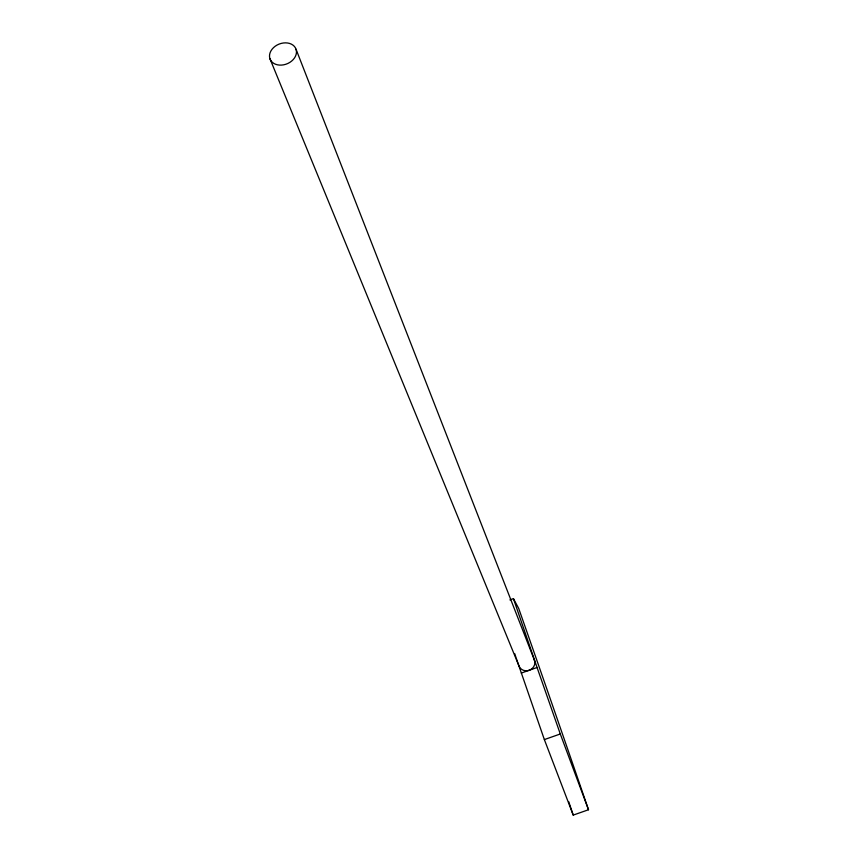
<?xml version="1.0" encoding="UTF-8"?>
<svg xmlns="http://www.w3.org/2000/svg" width="858" height="858" viewBox="0 0 858 858"><rect width="100%" height="100%" fill="white"/><g stroke="black" fill="none" stroke-linecap="round" stroke-linejoin="round"><path stroke-width="1.29" d="M509.899 599.914L513.438 598.659L518.682 608.397A565.433 9.695 70.5 0 1 588.502 809.748L573.219 815.1L544.358 739.585L516.419 658.719M521.31 673.058L537.065 667.503L513.438 598.659M544.358 739.585L560.295 733.987L588.502 809.748M269.916 58.666L518.951 665.84A8.226 7.572 -21.8 0 0 530.19 669.862A8.226 7.572 -21.8 0 0 533.59 658.601M296.042 49.26A13.889 10.628 -21.8 0 1 279.418 65.09A13.889 10.628 -21.8 0 1 273.52 47.63A13.889 10.628 -21.8 0 1 296.042 49.26L534.491 660.37M537.065 667.503L560.295 733.987M514.714 653.635L515.99 657.453M568.725 801.683A565.304 15.144 70.5 0 1 573.219 815.1"/></g></svg>
